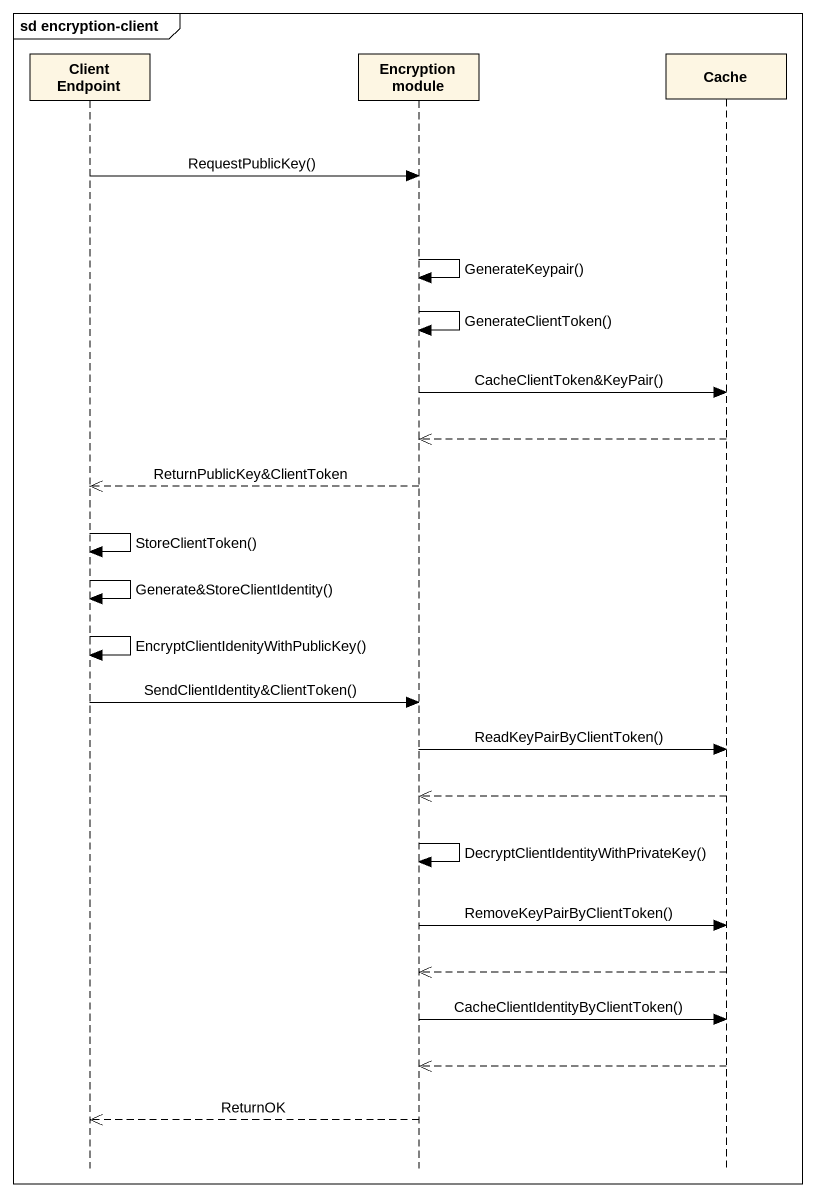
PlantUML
@startuml
mainframe sd encryption-client
hide footbox
participant "Client Endpoint" as Client_Endpoint
participant "Encryption module" as Encryption_module
participant Cache

Client_Endpoint -> Encryption_module : RequestPublicKey()
Encryption_module -> Encryption_module : GenerateKeypair()
Encryption_module -> Encryption_module : GenerateClientToken()
Encryption_module -> Cache : CacheClientToken&KeyPair()
Cache -->> Encryption_module
Encryption_module -->> Client_Endpoint : ReturnPublicKey&ClientToken
Client_Endpoint -> Client_Endpoint : StoreClientToken()
Client_Endpoint -> Client_Endpoint : Generate&StoreClientIdentity()
Client_Endpoint -> Client_Endpoint : EncryptClientIdenityWithPublicKey()
Client_Endpoint -> Encryption_module : SendClientIdentity&ClientToken()
Encryption_module -> Cache : ReadKeyPairByClientToken()
Cache -->> Encryption_module
Encryption_module -> Encryption_module : DecryptClientIdentityWithPrivateKey()
Encryption_module -> Cache : RemoveKeyPairByClientToken()
Cache -->> Encryption_module
Encryption_module -> Cache : CacheClientIdentityByClientToken()
Cache -->> Encryption_module
Encryption_module -->> Client_Endpoint : ReturnOK
@enduml
